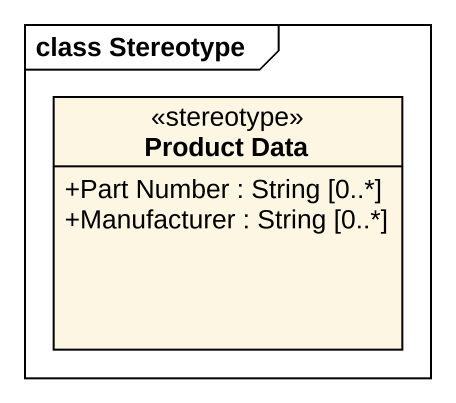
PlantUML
@startuml
mainframe class Stereotype
hide circle
hide empty members
skinparam classAttributeIconSize 0
class "Product Data" as Product_Data <<stereotype>> {
  +Part Number : String [0..*]
  +Manufacturer : String [0..*]
}
@enduml
